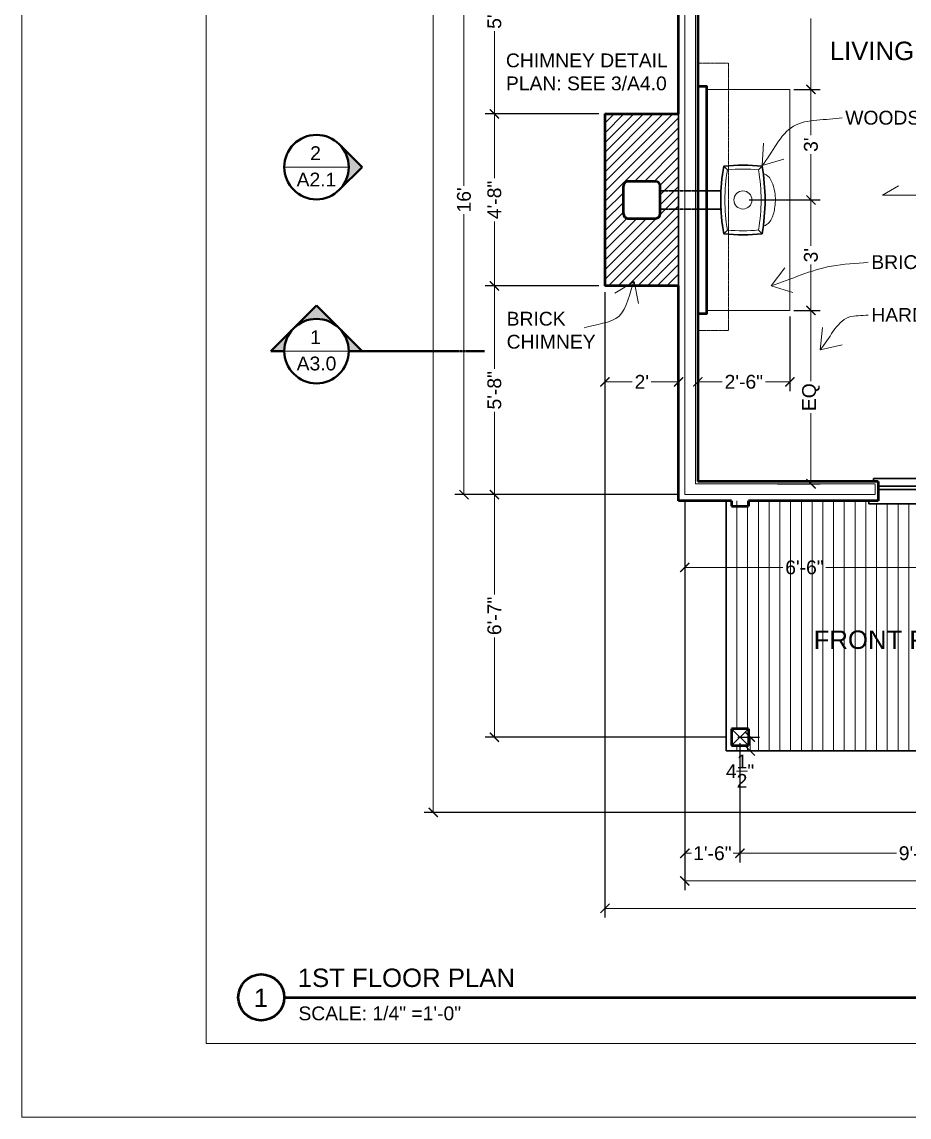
# Model space of a CAD drawing. Header units: inches. Extents: x -4969 to 16721, y 2489 to 24693.
# Drawn here: x 84 to 373.1, y 6902.5 to 7259.3 of the extents above; entities that cross this region are included whole.
import ezdxf

# ---------------------------------------------------------------- set-up
doc = ezdxf.new("R2010")
doc.units = ezdxf.units.IN
doc.header["$MEASUREMENT"] = 0
doc.linetypes.add('CENTER', pattern=[2, 1.25, -0.25, 0.25, -0.25])
doc.linetypes.add('DASHED2', pattern=[0.375, 0.25, -0.125])
doc.layers.get('0').update_dxf_attribs({"lineweight": 5})
doc.layers.add('0-NPLT', color=1, linetype='Continuous', plot=False)
for name, color, linetype, lineweight in [('1', 1, 'Continuous', 9), ('2', 6, 'Continuous', 20), ('3', 3, 'Continuous', 30), ('5', 4, 'Continuous', 50), ('A-DIMSx', 7, 'Continuous', 9), ('A-LINK', 7, 'Continuous', 40), ('A-TEXTx', 7, 'Continuous', 20), ('TB-11x17', 7, 'Continuous', 100)]:
    doc.layers.add(name, color=color, linetype=linetype, lineweight=lineweight)
doc.styles.get("Standard").update_dxf_attribs({"font": 'Arial.ttf'})
doc.dimstyles.get("Standard").update_dxf_attribs({"dimtxt": 3, "dimasz": 2, "dimexe": 0.03125, "dimexo": 0.0625, "dimgap": 0.03125, "dimtad": 0, "dimtoh": 1, "dimdec": 4, "dimlfac": 0.99985, "dimzin": 0, "dimdsep": 46, "dimlunit": 4, "dimtxsty": 'Standard', "dimblk": 'ARCHTICK', "dimblk1": 'ARCHTICK', "dimblk2": 'ARCHTICK', "dimcen": 0.09, "dimclrt": 256, "dimadec": 0, "dimazin": 0, "dimtfac": 1, "dimtdec": 4, "dimtofl": 0, "dimtmove": 0, "dimatfit": 3, "dimfxl": 1, "dimtolj": 1, "dimtzin": 0, "dimarcsym": 0})

# ---------------------------------------------------------------- blocks, each defined once
blk = doc.blocks.new('window plan 30')
at = {"layer": '1'}
for p, q in [((181.69, 1684.26), (181.69, 1680.76)), ((213.69, 1684.26), (213.69, 1680.76))]:
    blk.add_line(p, q, dxfattribs=at)
at = {"layer": '3'}
for p, q in [((181.19, 1685.01), (181.19, 1686.01)), ((181.19, 1686.01), (214.19, 1686.01)), ((214.19, 1686.01), (214.19, 1685.01)), ((212.69, 1683.48), (182.69, 1683.48)), ((212.69, 1682.48), (182.69, 1682.48)), ((179.69, 1677.76), (179.69, 1678.76)), ((215.69, 1677.76), (179.69, 1677.76)), ((215.69, 1678.76), (215.69, 1677.76))]:
    blk.add_line(p, q, dxfattribs=at)
at = {"layer": '5'}
for p, q in [((182.69, 1685.01), (182.69, 1678.76)), ((212.69, 1685.01), (212.69, 1678.76))]:
    blk.add_line(p, q, dxfattribs=at)
blk = doc.blocks.new('Woodstove Jotul F3 Plan')
at = {"layer": '1'}
for p, q in [((9529.12, 380.67), (9527.91, 381.81)), ((9548.71, 380.67), (9549.91, 381.81)), ((9527.91, 369.37), (9529.12, 370.51)), ((9548.71, 370.51), (9549.91, 369.37))]:
    blk.add_line(p, q, dxfattribs=at)
blk.add_circle((9538.93, 375.6), 2.95, dxfattribs=at)
blk.add_open_spline([(9530.36, 368.94), (9530.54, 368.5), (9530.94, 367.48), (9532.93, 365.95), (9535.66, 365.28), (9538.76, 364.94), (9541.78, 365.12), (9544.73, 365.95), (9546.98, 367.4), (9547.4, 368.61), (9547.52, 368.94)], degree=3, knots=[0, 0, 0, 0, 1.420534, 3.233125, 7.214587, 9.701964, 12.596585, 16.203253, 18.971369, 20.008624, 20.008624, 20.008624, 20.008624], dxfattribs=at)
at = {"layer": '2'}
for centre, radius, start, end in [((9577.95, 375.65), 49.08, 174.1354, 186.0181), ((9538.99, 323.22), 58.26, 80.396, 99.7565), ((9498.11, 375.59), 50.86, 354.2677, 5.7323), ((9538.91, 428.85), 59.16, 260.4828, 279.5306)]:
    blk.add_arc(centre, radius, start, end, dxfattribs=at)
at = {"layer": '3'}
for centre, radius, start, end in [((9579.29, 375.59), 51.75, 173.0983, 186.9017), ((9538.91, 321.81), 61, 79.6111, 100.3889), ((9498.15, 375.59), 52.13, 353.149, 6.851), ((9538.91, 429.37), 61, 259.6111, 280.3889)]:
    blk.add_arc(centre, radius, start, end, dxfattribs=at)
blk = doc.blocks.new('_ArchTick')
at = {"color": 0, "linetype": 'ByBlock', "lineweight": 0, "const_width": 0.15}
blk.add_lwpolyline([(-0.5, -0.5), (0.5, 0.5)], dxfattribs=at)
blk = doc.blocks.new('*D26')
at = {"layer": 'A-DIMSx', "color": 0, "lineweight": -2, "ltscale": 0.1, "transparency": 16777216}
for p, q in [((298, 7297.27), (234.97, 7297.27)), ((272, 7229.27), (234.97, 7229.27))]:
    blk.add_line(p, q, dxfattribs=at)
at = {"layer": 'A-DIMSx', "color": 0, "lineweight": 5, "ltscale": 0.1, "transparency": 16777216}
for p, q in [((237.97, 7297.27), (237.97, 7270.26)), ((237.97, 7229.27), (237.97, 7256.29))]:
    blk.add_line(p, q, dxfattribs=at)
at = {"layer": 'Defpoints', "color": 0, "ltscale": 0.1, "transparency": 16777216}
for p in [(300, 7297.27), (237.97, 7229.27), (274, 7229.27)]:
    blk.add_point(p, dxfattribs=at)
at = {"layer": 'A-DIMSx', "color": 0, "lineweight": 5, "ltscale": 0.1, "transparency": 16777216, "xscale": 3, "yscale": 3, "zscale": 3}
for p, rotation in [((237.97, 7297.27), 90), ((237.97, 7229.27), 270)]:
    blk.add_blockref('_ArchTick', p, dxfattribs=dict(at, rotation=rotation))
at = {"layer": 'A-DIMSx', "ltscale": 0.1, "transparency": 16777216, "insert": (237.97, 7263.27), "char_height": 4.5, "attachment_point": 5, "rotation": 90}
blk.add_mtext('\\A1;5\'-8"', dxfattribs=at)
blk = doc.blocks.new('*D27')
at = {"layer": 'A-DIMSx', "color": 0, "lineweight": -2, "ltscale": 0.1, "transparency": 16777216}
for p, q in [((272, 7229.27), (234.97, 7229.27)), ((272, 7173.27), (234.97, 7173.27))]:
    blk.add_line(p, q, dxfattribs=at)
at = {"layer": 'A-DIMSx', "color": 0, "lineweight": 5, "ltscale": 0.1, "transparency": 16777216}
for p, q in [((237.97, 7229.27), (237.97, 7208.35)), ((237.97, 7173.27), (237.97, 7194.2))]:
    blk.add_line(p, q, dxfattribs=at)
at = {"layer": 'Defpoints', "color": 0, "ltscale": 0.1, "transparency": 16777216}
for p in [(274, 7229.27), (237.97, 7173.27), (274, 7173.27)]:
    blk.add_point(p, dxfattribs=at)
at = {"layer": 'A-DIMSx', "color": 0, "lineweight": 5, "ltscale": 0.1, "transparency": 16777216, "xscale": 3, "yscale": 3, "zscale": 3}
for p, rotation in [((237.97, 7229.27), 90), ((237.97, 7173.27), 270)]:
    blk.add_blockref('_ArchTick', p, dxfattribs=dict(at, rotation=rotation))
at = {"layer": 'A-DIMSx', "ltscale": 0.1, "transparency": 16777216, "insert": (237.97, 7201.27), "char_height": 4.5, "attachment_point": 5, "rotation": 90}
blk.add_mtext('\\A1;4\'-8"', dxfattribs=at)
blk = doc.blocks.new('*D28')
at = {"layer": 'A-DIMSx', "color": 0, "lineweight": -2, "ltscale": 0.1, "transparency": 16777216}
for p, q in [((272, 7173.27), (234.97, 7173.27)), ((298, 7105.27), (234.97, 7105.27))]:
    blk.add_line(p, q, dxfattribs=at)
at = {"layer": 'A-DIMSx', "color": 0, "lineweight": 5, "ltscale": 0.1, "transparency": 16777216}
for p, q in [((237.97, 7173.27), (237.97, 7146.26)), ((237.97, 7105.27), (237.97, 7132.29))]:
    blk.add_line(p, q, dxfattribs=at)
at = {"layer": 'Defpoints', "color": 0, "ltscale": 0.1, "transparency": 16777216}
for p in [(274, 7173.27), (237.97, 7105.27), (300, 7105.27)]:
    blk.add_point(p, dxfattribs=at)
at = {"layer": 'A-DIMSx', "color": 0, "lineweight": 5, "ltscale": 0.1, "transparency": 16777216, "xscale": 3, "yscale": 3, "zscale": 3}
for p, rotation in [((237.97, 7173.27), 90), ((237.97, 7105.27), 270)]:
    blk.add_blockref('_ArchTick', p, dxfattribs=dict(at, rotation=rotation))
at = {"layer": 'A-DIMSx', "ltscale": 0.1, "transparency": 16777216, "insert": (237.97, 7139.27), "char_height": 4.5, "attachment_point": 5, "rotation": 90}
blk.add_mtext('\\A1;5\'-8"', dxfattribs=at)
blk = doc.blocks.new('*D29')
at = {"layer": 'A-DIMSx', "color": 0, "lineweight": -2, "ltscale": 0.1, "transparency": 16777216}
for p, q in [((298, 7297.27), (225.06, 7297.27)), ((298, 7105.27), (225.06, 7105.27))]:
    blk.add_line(p, q, dxfattribs=at)
at = {"layer": 'A-DIMSx', "color": 0, "lineweight": 5, "ltscale": 0.1, "transparency": 16777216}
for p, q in [((228.06, 7297.27), (228.06, 7205.88)), ((228.06, 7105.27), (228.06, 7196.67))]:
    blk.add_line(p, q, dxfattribs=at)
at = {"layer": 'Defpoints', "color": 0, "ltscale": 0.1, "transparency": 16777216}
for p in [(228.06, 7297.27), (300, 7297.27), (300, 7105.27)]:
    blk.add_point(p, dxfattribs=at)
at = {"layer": 'A-DIMSx', "color": 0, "lineweight": 5, "ltscale": 0.1, "transparency": 16777216, "xscale": 3, "yscale": 3, "zscale": 3}
for p, rotation in [((228.06, 7297.27), 90), ((228.06, 7105.27), 270)]:
    blk.add_blockref('_ArchTick', p, dxfattribs=dict(at, rotation=rotation))
at = {"layer": 'A-DIMSx', "ltscale": 0.1, "transparency": 16777216, "insert": (228.06, 7201.27), "char_height": 4.5, "attachment_point": 5, "rotation": 90}
blk.add_mtext("\\A1;16'", dxfattribs=at)
blk = doc.blocks.new('*D31')
at = {"layer": 'A-DIMSx', "color": 0, "lineweight": -2, "ltscale": 0.1, "transparency": 16777216}
for p, q in [((300, 7103.27), (300, 6976.44)), ((684, 7103.27), (684, 6976.44))]:
    blk.add_line(p, q, dxfattribs=at)
at = {"layer": 'A-DIMSx', "color": 0, "lineweight": 5, "ltscale": 0.1, "transparency": 16777216}
for p, q in [((300, 6979.44), (487.18, 6979.44)), ((684, 6979.44), (496.81, 6979.44))]:
    blk.add_line(p, q, dxfattribs=at)
at = {"layer": 'Defpoints', "color": 0, "ltscale": 0.1, "transparency": 16777216}
for p in [(300, 7105.27), (684, 7105.27), (684, 6979.44)]:
    blk.add_point(p, dxfattribs=at)
at = {"layer": 'A-DIMSx', "color": 0, "lineweight": 5, "ltscale": 0.1, "transparency": 16777216, "xscale": 3, "yscale": 3, "zscale": 3}
for p, rotation in [((300, 6979.44), 270), ((684, 6979.44), 90)]:
    blk.add_blockref('_ArchTick', p, dxfattribs=dict(at, rotation=rotation))
at = {"layer": 'A-DIMSx', "ltscale": 0.1, "transparency": 16777216, "insert": (492, 6979.44), "char_height": 4.5, "attachment_point": 5}
blk.add_mtext("\\A1;32'", dxfattribs=at)
blk = doc.blocks.new('*D32')
at = {"layer": 'A-DIMSx', "color": 0, "lineweight": -2, "ltscale": 0.1, "transparency": 16777216}
for p, q in [((300, 7103.27), (300, 6985.44)), ((318, 7024.27), (318, 6985.44))]:
    blk.add_line(p, q, dxfattribs=at)
at = {"layer": 'A-DIMSx', "color": 0, "lineweight": 5, "ltscale": 0.1, "transparency": 16777216}
for p, q in [((300, 6988.44), (302.23, 6988.44)), ((318, 6988.44), (315.77, 6988.44))]:
    blk.add_line(p, q, dxfattribs=at)
at = {"layer": 'Defpoints', "color": 0, "ltscale": 0.1, "transparency": 16777216}
for p in [(300, 7105.27), (318, 7026.27), (318, 6988.44)]:
    blk.add_point(p, dxfattribs=at)
at = {"layer": 'A-DIMSx', "color": 0, "lineweight": 5, "ltscale": 0.1, "transparency": 16777216, "xscale": 3, "yscale": 3, "zscale": 3, "rotation": 180}
blk.add_blockref('_ArchTick', (300, 6988.44), dxfattribs=at)
at = {"layer": 'A-DIMSx', "color": 0, "lineweight": 5, "ltscale": 0.1, "transparency": 16777216, "xscale": 3, "yscale": 3, "zscale": 3}
blk.add_blockref('_ArchTick', (318, 6988.44), dxfattribs=at)
at = {"layer": 'A-DIMSx', "ltscale": 0.1, "transparency": 16777216, "insert": (309, 6988.44), "char_height": 4.5, "attachment_point": 5}
blk.add_mtext('\\A1;1\'-6"', dxfattribs=at)
blk = doc.blocks.new('*D33')
at = {"layer": 'A-DIMSx', "color": 0, "lineweight": -2, "ltscale": 0.1, "transparency": 16777216}
for p, q in [((318, 7024.27), (318, 6985.44)), ((434, 7024.27), (434, 6985.44))]:
    blk.add_line(p, q, dxfattribs=at)
at = {"layer": 'A-DIMSx', "color": 0, "lineweight": 5, "ltscale": 0.1, "transparency": 16777216}
for p, q in [((318, 6988.44), (369.02, 6988.44)), ((434, 6988.44), (382.98, 6988.44))]:
    blk.add_line(p, q, dxfattribs=at)
at = {"layer": 'Defpoints', "color": 0, "ltscale": 0.1, "transparency": 16777216}
for p in [(318, 7026.27), (434, 7026.27), (434, 6988.44)]:
    blk.add_point(p, dxfattribs=at)
at = {"layer": 'A-DIMSx', "color": 0, "lineweight": 5, "ltscale": 0.1, "transparency": 16777216, "xscale": 3, "yscale": 3, "zscale": 3, "rotation": 180}
blk.add_blockref('_ArchTick', (318, 6988.44), dxfattribs=at)
at = {"layer": 'A-DIMSx', "color": 0, "lineweight": 5, "ltscale": 0.1, "transparency": 16777216, "xscale": 3, "yscale": 3, "zscale": 3}
blk.add_blockref('_ArchTick', (434, 6988.44), dxfattribs=at)
at = {"layer": 'A-DIMSx', "ltscale": 0.1, "transparency": 16777216, "insert": (376, 6988.44), "char_height": 4.5, "attachment_point": 5}
blk.add_mtext('\\A1;9\'-8"', dxfattribs=at)
blk = doc.blocks.new('Elevation Callout - 1')
at = {"layer": 'A-LINK', "ltscale": 0.1}
blk.add_hatch(color=152, dxfattribs=at).paths.add_polyline_path([(2031.59, 7377.65), (2039.01, 7370.23), (2046.43, 7377.65, -0.198912), (2039.01, 7374.58, -0.198912)])
at = {"layer": 'A-LINK', "color": 152, "ltscale": 0.1}
for q in [(2031.59, 7377.65), (2046.43, 7377.65)]:
    blk.add_line((2039.01, 7370.23), q, dxfattribs=at)
blk.add_circle((2039.01, 7385.08), 10.5, dxfattribs=at)
blk = doc.blocks.new('Section Callout')
at = {"layer": 'A-LINK', "ltscale": 0.1}
h = blk.add_hatch(color=152, dxfattribs=at)
h.paths.add_polyline_path([(1891.06, 7392.5), (1883.64, 7385.08), (1891.06, 7377.65, -0.198912), (1887.98, 7385.08, -0.198912)])
h.paths.add_polyline_path([(1898.48, 7399.92), (1891.06, 7392.5, -0.198912), (1898.48, 7395.58)])
h.paths.add_polyline_path([(1891.06, 7377.65), (1898.48, 7370.23), (1898.48, 7374.58, -0.198912)])
at = {"layer": 'A-LINK', "color": 152, "ltscale": 0.1}
for p, q in [((1883.64, 7385.08), (1898.48, 7399.92)), ((1898.48, 7399.92), (1898.48, 7395.58)), ((1883.64, 7385.08), (1898.48, 7370.23)), ((1898.48, 7374.58), (1898.48, 7370.23)), ((1898.48, 7370.23), (1898.48, 7355.49))]:
    blk.add_line(p, q, dxfattribs=at)
blk.add_circle((1898.48, 7385.08), 10.5, dxfattribs=at)
blk = doc.blocks.new('*D103')
at = {"layer": 'A-DIMSx', "color": 0, "lineweight": -2, "ltscale": 0.1, "transparency": 16777216}
for p, q in [((300, 7103.21), (300, 7078.55)), ((378, 7089.28), (378, 7078.55))]:
    blk.add_line(p, q, dxfattribs=at)
at = {"layer": 'A-DIMSx', "color": 0, "lineweight": 5, "ltscale": 0.1, "transparency": 16777216}
for p, q in [((300, 7081.55), (332, 7081.55)), ((378, 7081.55), (345.99, 7081.55))]:
    blk.add_line(p, q, dxfattribs=at)
at = {"layer": 'Defpoints', "color": 0, "ltscale": 0.1, "transparency": 16777216}
for p in [(300, 7105.21), (378, 7091.28), (300, 7081.55)]:
    blk.add_point(p, dxfattribs=at)
at = {"layer": 'A-DIMSx', "color": 0, "lineweight": 5, "ltscale": 0.1, "transparency": 16777216, "xscale": 3, "yscale": 3, "zscale": 3, "rotation": 180}
blk.add_blockref('_ArchTick', (300, 7081.55), dxfattribs=at)
at = {"layer": 'A-DIMSx', "color": 0, "lineweight": 5, "ltscale": 0.1, "transparency": 16777216, "xscale": 3, "yscale": 3, "zscale": 3}
blk.add_blockref('_ArchTick', (378, 7081.55), dxfattribs=at)
at = {"layer": 'A-DIMSx', "ltscale": 0.1, "transparency": 16777216, "insert": (339, 7081.55), "char_height": 4.5, "attachment_point": 5}
blk.add_mtext('\\A1;6\'-6"', dxfattribs=at)
blk = doc.blocks.new('*D129')
at = {"layer": 'A-DIMSx', "color": 0, "lineweight": -2, "ltscale": 0.1, "transparency": 16777216}
for p, q in [((336.25, 7165.27), (344.12, 7165.27)), ((330.25, 7108.77), (344.12, 7108.77))]:
    blk.add_line(p, q, dxfattribs=at)
at = {"layer": 'A-DIMSx', "color": 0, "lineweight": 5, "ltscale": 0.1, "transparency": 16777216}
for p, q in [((341.12, 7165.27), (341.12, 7142.2)), ((341.12, 7108.77), (341.12, 7131.85))]:
    blk.add_line(p, q, dxfattribs=at)
at = {"layer": 'Defpoints', "color": 0, "ltscale": 0.1, "transparency": 16777216}
for p in [(334.25, 7165.27), (328.25, 7108.77), (341.12, 7108.77)]:
    blk.add_point(p, dxfattribs=at)
at = {"layer": 'A-DIMSx', "color": 0, "lineweight": 5, "ltscale": 0.1, "transparency": 16777216, "xscale": 3, "yscale": 3, "zscale": 3}
for p, rotation in [((341.12, 7165.27), 90), ((341.12, 7108.77), 270)]:
    blk.add_blockref('_ArchTick', p, dxfattribs=dict(at, rotation=rotation))
at = {"layer": 'A-DIMSx', "ltscale": 0.1, "transparency": 16777216, "insert": (341.12, 7137.02), "char_height": 4.5, "attachment_point": 5, "rotation": 90}
blk.add_mtext('\\A1;EQ', dxfattribs=at)
blk = doc.blocks.new('*D130')
at = {"layer": 'A-DIMSx', "color": 0, "lineweight": -2, "ltscale": 0.1, "transparency": 16777216}
for p, q in [((339.1, 7293.77), (344.12, 7293.77)), ((336.25, 7237.27), (344.12, 7237.27))]:
    blk.add_line(p, q, dxfattribs=at)
at = {"layer": 'A-DIMSx', "color": 0, "lineweight": 5, "ltscale": 0.1, "transparency": 16777216}
for p, q in [((341.12, 7293.77), (341.12, 7270.7)), ((341.12, 7237.27), (341.12, 7260.35))]:
    blk.add_line(p, q, dxfattribs=at)
at = {"layer": 'Defpoints', "color": 0, "ltscale": 0.1, "transparency": 16777216}
for p in [(337.1, 7293.77), (341.12, 7293.77), (334.25, 7237.27)]:
    blk.add_point(p, dxfattribs=at)
at = {"layer": 'A-DIMSx', "color": 0, "lineweight": 5, "ltscale": 0.1, "transparency": 16777216, "xscale": 3, "yscale": 3, "zscale": 3}
for p, rotation in [((341.12, 7293.77), 90), ((341.12, 7237.27), 270)]:
    blk.add_blockref('_ArchTick', p, dxfattribs=dict(at, rotation=rotation))
at = {"layer": 'A-DIMSx', "ltscale": 0.1, "transparency": 16777216, "insert": (341.12, 7265.52), "char_height": 4.5, "attachment_point": 5, "rotation": 90}
blk.add_mtext('\\A1;EQ', dxfattribs=at)
blk = doc.blocks.new('*D136')
at = {"layer": 'A-DIMSx', "color": 0, "lineweight": -2, "ltscale": 0.1, "transparency": 16777216}
for p, q in [((274, 7171.27), (274, 7139.01)), ((298, 7166.79), (298, 7139.01))]:
    blk.add_line(p, q, dxfattribs=at)
at = {"layer": 'A-DIMSx', "color": 0, "lineweight": 5, "ltscale": 0.1, "transparency": 16777216}
for p, q in [((274, 7142.01), (282.89, 7142.01)), ((298, 7142.01), (289.11, 7142.01))]:
    blk.add_line(p, q, dxfattribs=at)
at = {"layer": 'Defpoints', "color": 0, "ltscale": 0.1, "transparency": 16777216}
for p in [(274, 7173.27), (298, 7168.79), (298, 7142.01)]:
    blk.add_point(p, dxfattribs=at)
at = {"layer": 'A-DIMSx', "color": 0, "lineweight": 5, "ltscale": 0.1, "transparency": 16777216, "xscale": 3, "yscale": 3, "zscale": 3, "rotation": 180}
blk.add_blockref('_ArchTick', (274, 7142.01), dxfattribs=at)
at = {"layer": 'A-DIMSx', "color": 0, "lineweight": 5, "ltscale": 0.1, "transparency": 16777216, "xscale": 3, "yscale": 3, "zscale": 3}
blk.add_blockref('_ArchTick', (298, 7142.01), dxfattribs=at)
at = {"layer": 'A-DIMSx', "ltscale": 0.1, "transparency": 16777216, "insert": (286, 7142.01), "char_height": 4.5, "attachment_point": 5}
blk.add_mtext("\\A1;2'", dxfattribs=at)
blk = doc.blocks.new('*D254')
at = {"layer": 'A-DIMSx', "color": 0, "lineweight": -2, "ltscale": 0.1, "transparency": 16777216}
for p, q in [((304.25, 7166.77), (304.25, 7139.01)), ((334.25, 7163.27), (334.25, 7139.01))]:
    blk.add_line(p, q, dxfattribs=at)
at = {"layer": 'A-DIMSx', "color": 0, "lineweight": 5, "ltscale": 0.1, "transparency": 16777216}
for p, q in [((304.25, 7142.01), (312.23, 7142.01)), ((334.25, 7142.01), (326.27, 7142.01))]:
    blk.add_line(p, q, dxfattribs=at)
at = {"layer": 'Defpoints', "color": 0, "ltscale": 0.1, "transparency": 16777216}
for p in [(304.25, 7168.77), (334.25, 7165.27), (304.25, 7142.01)]:
    blk.add_point(p, dxfattribs=at)
at = {"layer": 'A-DIMSx', "color": 0, "lineweight": 5, "ltscale": 0.1, "transparency": 16777216, "xscale": 3, "yscale": 3, "zscale": 3, "rotation": 180}
blk.add_blockref('_ArchTick', (304.25, 7142.01), dxfattribs=at)
at = {"layer": 'A-DIMSx', "color": 0, "lineweight": 5, "ltscale": 0.1, "transparency": 16777216, "xscale": 3, "yscale": 3, "zscale": 3}
blk.add_blockref('_ArchTick', (334.25, 7142.01), dxfattribs=at)
at = {"layer": 'A-DIMSx', "ltscale": 0.1, "transparency": 16777216, "insert": (319.25, 7142.01), "char_height": 4.5, "attachment_point": 5}
blk.add_mtext('\\A1;2\'-6"', dxfattribs=at)
blk = doc.blocks.new('*D337')
at = {"layer": 'A-DIMSx', "color": 0, "lineweight": -2, "ltscale": 0.1, "transparency": 16777216}
for p, q in [((320.95, 7201.27), (344.12, 7201.27)), ((335.52, 7165.27), (344.12, 7165.27))]:
    blk.add_line(p, q, dxfattribs=at)
at = {"layer": 'A-DIMSx', "color": 0, "lineweight": 5, "ltscale": 0.1, "transparency": 16777216}
for p, q in [((341.12, 7201.27), (341.12, 7186.34)), ((341.12, 7165.27), (341.12, 7180.21))]:
    blk.add_line(p, q, dxfattribs=at)
at = {"layer": 'Defpoints', "color": 0, "ltscale": 0.1, "transparency": 16777216}
for p in [(318.95, 7201.27), (341.12, 7201.27), (333.52, 7165.27)]:
    blk.add_point(p, dxfattribs=at)
at = {"layer": 'A-DIMSx', "color": 0, "lineweight": 5, "ltscale": 0.1, "transparency": 16777216, "xscale": 3, "yscale": 3, "zscale": 3}
for p, rotation in [((341.12, 7201.27), 90), ((341.12, 7165.27), 270)]:
    blk.add_blockref('_ArchTick', p, dxfattribs=dict(at, rotation=rotation))
at = {"layer": 'A-DIMSx', "ltscale": 0.1, "transparency": 16777216, "insert": (341.12, 7183.27), "char_height": 4.5, "attachment_point": 5, "rotation": 90}
blk.add_mtext("\\A1;3'", dxfattribs=at)
blk = doc.blocks.new('*D338')
at = {"layer": 'A-DIMSx', "color": 0, "lineweight": -2, "ltscale": 0.1, "transparency": 16777216}
for p, q in [((335.52, 7237.27), (344.12, 7237.27)), ((320.95, 7201.27), (344.12, 7201.27))]:
    blk.add_line(p, q, dxfattribs=at)
at = {"layer": 'A-DIMSx', "color": 0, "lineweight": 5, "ltscale": 0.1, "transparency": 16777216}
for p, q in [((341.12, 7237.27), (341.12, 7222.34)), ((341.12, 7201.27), (341.12, 7216.21))]:
    blk.add_line(p, q, dxfattribs=at)
at = {"layer": 'Defpoints', "color": 0, "ltscale": 0.1, "transparency": 16777216}
for p in [(333.52, 7237.27), (341.12, 7237.27), (318.95, 7201.27)]:
    blk.add_point(p, dxfattribs=at)
at = {"layer": 'A-DIMSx', "color": 0, "lineweight": 5, "ltscale": 0.1, "transparency": 16777216, "xscale": 3, "yscale": 3, "zscale": 3}
for p, rotation in [((341.12, 7237.27), 90), ((341.12, 7201.27), 270)]:
    blk.add_blockref('_ArchTick', p, dxfattribs=dict(at, rotation=rotation))
at = {"layer": 'A-DIMSx', "ltscale": 0.1, "transparency": 16777216, "insert": (341.12, 7219.27), "char_height": 4.5, "attachment_point": 5, "rotation": 90}
blk.add_mtext("\\A1;3'", dxfattribs=at)
blk = doc.blocks.new('BORDER 11X17')
at = {"layer": '0-NPLT', "lineweight": 9, "ltscale": 0.1}
blk.add_lwpolyline([(29864.74, -10461.77), (29048.74, -10461.77), (29048.74, -10989.77), (29864.74, -10989.77), (29864.74, -10461.77)], dxfattribs=at)
blk.add_lwpolyline([(29792.74, -10473.77), (29078.74, -10473.77), (29078.74, -10977.77), (29792.74, -10977.77)], close=True, dxfattribs=at)
blk = doc.blocks.new('*D488')
at = {"layer": 'A-DIMSx', "color": 0, "lineweight": -2, "ltscale": 0.1, "transparency": 16777216}
for p, q in [((298, 7105.27), (234.97, 7105.27)), ((313.25, 7026.27), (234.97, 7026.27))]:
    blk.add_line(p, q, dxfattribs=at)
at = {"layer": 'A-DIMSx', "color": 0, "lineweight": 5, "ltscale": 0.1, "transparency": 16777216}
for p, q in [((237.97, 7105.27), (237.97, 7072.77)), ((237.97, 7026.27), (237.97, 7058.78))]:
    blk.add_line(p, q, dxfattribs=at)
at = {"layer": 'Defpoints', "color": 0, "ltscale": 0.1, "transparency": 16777216}
for p in [(237.97, 7105.27), (300, 7105.27), (315.25, 7026.27)]:
    blk.add_point(p, dxfattribs=at)
at = {"layer": 'A-DIMSx', "color": 0, "lineweight": 5, "ltscale": 0.1, "transparency": 16777216, "xscale": 3, "yscale": 3, "zscale": 3}
for p, rotation in [((237.97, 7105.27), 90), ((237.97, 7026.27), 270)]:
    blk.add_blockref('_ArchTick', p, dxfattribs=dict(at, rotation=rotation))
at = {"layer": 'A-DIMSx', "ltscale": 0.1, "transparency": 16777216, "insert": (237.97, 7065.77), "char_height": 4.5, "attachment_point": 5, "rotation": 90}
blk.add_mtext('\\A1;6\'-7"', dxfattribs=at)
blk = doc.blocks.new('*D489')
at = {"layer": 'A-DIMSx', "color": 0, "lineweight": -2, "ltscale": 0.1, "transparency": 16777216}
for p, q in [((274, 7171.27), (274, 6967.5)), ((767.5, 7019.77), (767.5, 6967.5))]:
    blk.add_line(p, q, dxfattribs=at)
at = {"layer": 'A-DIMSx', "color": 0, "lineweight": 5, "ltscale": 0.1, "transparency": 16777216}
for p, q in [((274, 6970.5), (510.29, 6970.5)), ((767.5, 6970.5), (531.21, 6970.5))]:
    blk.add_line(p, q, dxfattribs=at)
at = {"layer": 'Defpoints', "color": 0, "ltscale": 0.1, "transparency": 16777216}
for p in [(274, 7173.27), (767.5, 7021.77), (274, 6970.5)]:
    blk.add_point(p, dxfattribs=at)
at = {"layer": 'A-DIMSx', "color": 0, "lineweight": 5, "ltscale": 0.1, "transparency": 16777216, "xscale": 3, "yscale": 3, "zscale": 3, "rotation": 180}
blk.add_blockref('_ArchTick', (274, 6970.5), dxfattribs=at)
at = {"layer": 'A-DIMSx', "color": 0, "lineweight": 5, "ltscale": 0.1, "transparency": 16777216, "xscale": 3, "yscale": 3, "zscale": 3}
blk.add_blockref('_ArchTick', (767.5, 6970.5), dxfattribs=at)
at = {"layer": 'A-DIMSx', "ltscale": 0.1, "transparency": 16777216, "insert": (520.75, 6970.5), "char_height": 4.5, "attachment_point": 5}
blk.add_mtext('\\A1;41\'-1{\\H1x;\\S1/2;}"', dxfattribs=at)
blk = doc.blocks.new('*D504')
at = {"layer": 'A-DIMSx', "color": 0, "lineweight": -2, "ltscale": 0.1, "transparency": 16777216}
for p, q in [((361.47, 7873.27), (215.06, 7873.27)), ((454, 7001.77), (215.06, 7001.77))]:
    blk.add_line(p, q, dxfattribs=at)
at = {"layer": 'A-DIMSx', "color": 0, "lineweight": 5, "ltscale": 0.1, "transparency": 16777216}
for p, q in [((218.06, 7873.27), (218.06, 7447.88)), ((218.06, 7001.77), (218.06, 7427.17))]:
    blk.add_line(p, q, dxfattribs=at)
at = {"layer": 'Defpoints', "color": 0, "ltscale": 0.1, "transparency": 16777216}
for p in [(218.06, 7873.27), (363.47, 7873.27), (456, 7001.77)]:
    blk.add_point(p, dxfattribs=at)
at = {"layer": 'A-DIMSx', "color": 0, "lineweight": 5, "ltscale": 0.1, "transparency": 16777216, "xscale": 3, "yscale": 3, "zscale": 3}
for p, rotation in [((218.06, 7873.27), 90), ((218.06, 7001.77), 270)]:
    blk.add_blockref('_ArchTick', p, dxfattribs=dict(at, rotation=rotation))
at = {"layer": 'A-DIMSx', "ltscale": 0.1, "transparency": 16777216, "insert": (218.06, 7437.52), "char_height": 4.5, "attachment_point": 5, "rotation": 90}
blk.add_mtext('\\A1;72\'-7{\\H1x;\\S1/2;}"', dxfattribs=at)
blk = doc.blocks.new('*D505')
at = {"layer": 'A-DIMSx', "color": 0, "lineweight": -2, "ltscale": 0.1, "transparency": 16777216}
for p, q in [((317.25, 7026.27), (324.36, 7026.27)), ((315.5, 7021.77), (324.36, 7021.77))]:
    blk.add_line(p, q, dxfattribs=at)
at = {"layer": 'A-DIMSx', "color": 0, "lineweight": 5, "ltscale": 0.1, "transparency": 16777216}
blk.add_line((321.36, 7026.27), (321.36, 7021.77), dxfattribs=at)
at = {"layer": 'Defpoints', "color": 0, "ltscale": 0.1, "transparency": 16777216}
for p in [(315.25, 7026.27), (313.5, 7021.77), (321.36, 7021.77)]:
    blk.add_point(p, dxfattribs=at)
at = {"layer": 'A-DIMSx', "color": 0, "lineweight": 5, "ltscale": 0.1, "transparency": 16777216, "xscale": 3, "yscale": 3, "zscale": 3}
for p, rotation in [((321.36, 7026.27), 90), ((321.36, 7021.77), 270)]:
    blk.add_blockref('_ArchTick', p, dxfattribs=dict(at, rotation=rotation))
at = {"layer": 'A-DIMSx', "ltscale": 0.1, "transparency": 16777216, "insert": (318.03, 7015.17), "char_height": 4.5, "attachment_point": 5}
blk.add_mtext('\\A1;4{\\H1x;\\S1/2;}"', dxfattribs=at)

msp = doc.modelspace()

# ---------------------------------------------------------------- hatches: boundary and pattern name
at = {"layer": '1', "ltscale": 0.25}
h = msp.add_hatch(dxfattribs=at)
h.set_pattern_fill('ANSI31', color=256, scale=18, style=0)
h.set_pattern_definition([(45, (-1524.0035, 528), (-1.59099026, 1.59099026), [])])
h.paths.add_polyline_path([(297.9965993, 7204.2747155), (297.9965993, 7229.2747155), (273.9965993, 7229.2747155), (273.9965993, 7173.2747155), (297.9965993, 7173.2747155), (297.9965993, 7198.2747155), (291.9965993, 7198.2747155), (291.9965993, 7196.7747155, -0.4142135624), (290.4965993, 7195.2747155), (281.4965993, 7195.2747155, -0.4142135624), (279.9965993, 7196.7747155), (279.9965993, 7205.7747155, -0.4142135624), (281.4965993, 7207.2747155), (290.4965993, 7207.2747155, -0.4142135624), (291.9965993, 7205.7747155), (291.9965993, 7204.2747155)])
h.paths.add_polyline_path([(297.9965993, 7198.2747155), (297.9965993, 7204.2747155), (291.9965993, 7204.2747155), (291.9965993, 7198.2747155)], flags=16)

# ---------------------------------------------------------------- linework, layer by layer
at = {"layer": '1'}
for p, q in [((299.9965993, 7105.2747155), (299.9965993, 7297.2747155)), ((303.4965993, 7108.7747155), (303.4965993, 7293.7747155)), ((361.9965993, 7108.7747155), (303.4965993, 7108.7747155)), ((361.9965993, 7105.2747155), (299.9965993, 7105.2747155)), ((316.9965993, 7103.2747155), (316.9965993, 7029.0247155)), ((320.4965993, 7103.2747155), (320.4965993, 7029.0247155)), ((323.9965993, 7103.2747155), (323.9965993, 7021.7747164)), ((327.4965993, 7102.7747164), (327.4965993, 7021.7747164)), ((330.9965993, 7102.7747164), (330.9965993, 7021.7747164)), ((334.4965993, 7102.7747164), (334.4965993, 7021.7747164)), ((337.9965993, 7102.7747164), (337.9965993, 7021.7747164)), ((341.4965993, 7102.7747164), (341.4965993, 7021.7747164)), ((344.9965993, 7102.7747164), (344.9965993, 7021.7747164)), ((348.4965993, 7102.7747164), (348.4965993, 7021.7747164)), ((351.9965993, 7102.7747164), (351.9965993, 7021.7747164)), ((355.4965993, 7102.7747164), (355.4965993, 7021.7747164)), ((358.9965993, 7102.7747164), (358.9965993, 7021.7747164)), ((362.4965993, 7102.2747155), (362.4965993, 7021.7747164)), ((365.9965993, 7102.2747155), (365.9965993, 7021.7747164)), ((369.4965993, 7102.2747155), (369.4965993, 7021.7747164)), ((372.9965993, 7102.2747155), (372.9965993, 7021.7747164)), ((316.9965993, 7023.5247155), (316.9965993, 7021.7747164)), ((320.4965993, 7023.5247155), (320.4965993, 7021.7747164))]:
    msp.add_line(p, q, dxfattribs=at)
at = {"layer": '1', "linetype": 'DASHED2', "ltscale": 0.2, "flags": 128}
msp.add_lwpolyline([(304.2465993, 7245.7744462), (314.24633, 7245.7744462), (314.24633, 7158.7749848), (304.2465993, 7158.7749848)], dxfattribs=at)
at = {"layer": '2'}
for p, q in [((307.2465993, 7237.2747155), (334.2465993, 7237.2747155)), ((307.2465993, 7165.2747155), (334.2465993, 7165.2747155))]:
    msp.add_line(p, q, dxfattribs=at)
at = {"layer": '2', "ltscale": 0.1}
msp.add_line((334.2465993, 7165.2747155), (334.2465993, 7237.2747155), dxfattribs=at)
at = {"layer": '2', "color": 152, "ltscale": 0.1}
for p, q in [((169.4965992, 7211.9696035), (190.4965993, 7211.9696035)), ((169.5072252, 7152.0247155), (190.5072252, 7152.0247155))]:
    msp.add_line(p, q, dxfattribs=at)
at = {"layer": '2', "ltscale": 0.25}
for p, q in [((315.2465993, 7029.0247155), (320.7465993, 7023.5247155)), ((320.7465993, 7029.0247155), (315.2465993, 7023.5247155))]:
    msp.add_line(p, q, dxfattribs=at)
msp.add_lwpolyline([(369.621679, 7205.8647889), (364.4255266, 7202.8647889), (418.4255266, 7202.8647889), (413.2293741, 7199.8647889)], dxfattribs=at)
at = {"layer": '3'}
for p, q in [((297.9965993, 7173.2747155), (297.9965993, 7229.2747155)), ((313.4965993, 7103.2747155), (313.4965993, 7021.7747164)), ((767.4965993, 7021.7747164), (313.4965993, 7021.7747164))]:
    msp.add_line(p, q, dxfattribs=at)
at = {"layer": '3', "linetype": 'DASHED2', "ltscale": 0.25}
for p, q in [((307.2465993, 7204.2747155), (291.9965993, 7204.2747155)), ((307.2465993, 7198.2747155), (291.9965993, 7198.2747155))]:
    msp.add_line(p, q, dxfattribs=at)
at = {"layer": '3', "ltscale": 0.25}
for p, q in [((307.2465993, 7204.2747155), (311.8954912, 7204.2747155)), ((307.2465993, 7198.2747155), (312.0349373, 7198.2747155))]:
    msp.add_line(p, q, dxfattribs=at)
at = {"layer": '5'}
for p, q in [((297.9965993, 7229.2747155), (297.9965993, 7299.2747155)), ((304.2465993, 7293.0247155), (304.2465993, 7109.5247155)), ((273.9965993, 7229.2747155), (297.9965993, 7229.2747155)), ((273.9965993, 7229.2747155), (273.9965993, 7173.2747155)), ((290.4965993, 7207.2747155), (281.4965993, 7207.2747155)), ((279.9965993, 7196.7747155), (279.9965993, 7205.7747155)), ((291.9965993, 7196.7747155), (291.9965993, 7205.7747155)), ((281.4965993, 7195.2747155), (290.4965993, 7195.2747155)), ((297.9965993, 7173.2747155), (273.9965993, 7173.2747155)), ((297.9965993, 7103.2747155), (297.9965993, 7173.2747155)), ((362.9965993, 7109.5247155), (304.2465993, 7109.5247155)), ((315.2465993, 7103.2747155), (297.9965993, 7103.2747155)), ((315.2465993, 7103.2747155), (315.2465993, 7101.5247155)), ((362.9965993, 7103.2747155), (320.7465993, 7103.2747155)), ((320.7465993, 7103.2747155), (320.7465993, 7101.5247155)), ((315.2465993, 7101.5247155), (320.7465993, 7101.5247155)), ((315.2465993, 7029.0247155), (315.2465993, 7023.5247155)), ((320.7465993, 7029.0247155), (315.2465993, 7029.0247155)), ((320.7465993, 7029.0247155), (320.7465993, 7023.5247155)), ((315.2465993, 7023.5247155), (320.7465993, 7023.5247155))]:
    msp.add_line(p, q, dxfattribs=at)
at = {"layer": '5', "ltscale": 0.1}
msp.add_line((169.4652443, 6941.5112901), (809.9965993, 6941.5112901), dxfattribs=at)
at = {"layer": '5', "ltscale": 0.25}
msp.add_lwpolyline([(304.3081153, 7164.2747155), (307.2465993, 7164.2747155), (307.2465993, 7238.2747155), (304.2465993, 7238.2747155)], dxfattribs=at)
at = {"layer": '5', "ltscale": 0.1}
msp.add_circle((161.9965993, 6941.5112901), 7.5, dxfattribs=at)
at = {"layer": '5'}
for centre, start, end in [((281.4965993, 7205.7747155), 90, 180), ((290.4965993, 7205.7747155), 0, 90), ((281.4965993, 7196.7747155), 180, 270), ((290.4965993, 7196.7747155), 270, 0)]:
    msp.add_arc(centre, 1.5, start, end, dxfattribs=at)
at = {"layer": 'A-LINK', "color": 152, "linetype": 'CENTER', "ltscale": 0.15}
msp.add_line((192.7351472, 7152.0247155), (234.7170427, 7152.0247155), dxfattribs=at)

# ---------------------------------------------------------------- block references
at = {"ltscale": 0.1, "xscale": 2, "yscale": 2, "zscale": 2}
msp.add_blockref('BORDER 11X17', (-58013.4783869, 28882.0450796), dxfattribs=at)
at = {"color": 152, "ltscale": 0.1, "rotation": 90}
msp.add_blockref('Elevation Callout - 1', (7565.0721829, 5172.9595724), dxfattribs=at)
at = {"color": 152, "ltscale": 0.1, "xscale": -1, "rotation": 89.99999999999984}
msp.add_blockref('Section Callout', (7565.0828089, 9050.5096664), dxfattribs=at)
msp.add_blockref('window plan 30', (180.3075473, 5424.5151403))
at = {"layer": '2', "ltscale": 0.1, "rotation": 90}
msp.add_blockref('Woodstove Jotul F3 Plan', (694.5523313, -2337.6600087), dxfattribs=at)

# ---------------------------------------------------------------- texts
at = {"ltscale": 0.1, "char_height": 6}
for s, insert, width, attachment_point in [('{1ST FLOOR PLAN}', (173.8849665, 6950.8824436), 79.721521148, 1), ('{1}', (161.8899552, 6941.3156121), 11.15057809, 5)]:
    msp.add_mtext(s, dxfattribs=dict(at, insert=insert, width=width, attachment_point=attachment_point))
at = {"layer": 'A-LINK', "color": 152, "ltscale": 0.1, "attachment_point": 5}
for s, insert, char_height, width in [('2', (179.6864562, 7216.5129545), 4.5, 9.771161836), ('{\\H0.75x;A2.1}', (179.9923415, 7207.9096393), 6, 9.85131083), ('{1}', (179.6970821, 7156.5680665), 4.5, 9.771161836), ('{\\H0.75x;A3.0}', (180.0029674, 7147.9647513), 6, 9.85131083)]:
    msp.add_mtext(s, dxfattribs=dict(at, insert=insert, char_height=char_height, width=width))
at = {"layer": 'A-TEXTx', "ltscale": 0.5, "char_height": 6, "width": 104.530359291, "attachment_point": 2}
for s, insert in [('{LIVING ROOM}', (375.1973342, 7252.8336374)), ('{FRONT PORCH}', (372.7404946, 7061.0109051))]:
    msp.add_mtext(s, dxfattribs=dict(at, insert=insert))
at = {"layer": 'A-TEXTx', "color": 152, "ltscale": 0.25, "insert": (241.7266242, 7242.9535332), "char_height": 4.5, "attachment_point": 4}
msp.add_mtext('CHIMNEY DETAIL\\PPLAN: SEE 3/A4.0', dxfattribs=at)
at = {"layer": 'A-TEXTx', "ltscale": 0.25, "char_height": 4.5, "attachment_point": 4}
for s, insert in [('{WOODSTOVE}', (352.2960089, 7228.0271181)), ('BRICK TILE HEARTH', (360.790069, 7180.9847935)), ('{BRICK \\PCHIMNEY}', (241.9639511, 7158.8036524)), ('{HARDWOOD FLOOR}', (360.790069, 7163.7857408))]:
    msp.add_mtext(s, dxfattribs=dict(at, insert=insert))
at = {"layer": 'TB-11x17', "ltscale": 0.5, "insert": (174.1149925, 6938.5331228), "char_height": 4.5, "width": 73.076179956, "attachment_point": 1}
msp.add_mtext('\\A1;SCALE: 1/4" =1\'-0"', dxfattribs=at)

# ---------------------------------------------------------------- dimensions: what is measured, and where the dimension line sits
at = {"layer": 'A-DIMSx', "ltscale": 0.1}
for base, p1, p2, picture, middle in [((218.0635148137, 7873.2747154682), (455.9965992748, 7001.7747163615), (363.4707772694, 7873.2747154682), '*D504', (218.0635148137, 7437.5247159148)), ((228.0635148, 7297.2747155), (299.9965993, 7105.2747155), (299.9965993, 7297.2747155), '*D29', (228.0635148, 7201.2747155)), ((237.9745092, 7229.2747155), (299.9965993, 7297.2747155), (273.9965993, 7229.2747155), '*D26', (237.9745092, 7263.2747155)), ((341.1217434, 7237.2747155), (318.9520722, 7201.2747155), (333.5172558, 7237.2747155), '*D338', (341.1217434, 7219.2747155)), ((237.9691443, 7173.2747155), (273.9965993, 7229.2747155), (273.9965993, 7173.2747155), '*D27', (237.9691443, 7201.2747155)), ((341.1217434, 7201.2747155), (333.5172558, 7165.2747155), (318.9520722, 7201.2747155), '*D337', (341.1217434, 7183.2747155)), ((237.9691443, 7105.2747155), (273.9965993, 7173.2747155), (299.9965993, 7105.2747155), '*D28', (237.9691443, 7139.2747155)), ((237.9691443, 7105.2747155), (315.2465993, 7026.2747155), (299.9965993, 7105.2747155), '*D488', (237.9691443, 7065.7747155))]:
    dim = msp.add_linear_dim(base=base, p1=p1, p2=p2, angle=90, dimstyle='Standard', override={"dimtxt": 4.5, "dimasz": 3, "dimexe": 3, "dimexo": 2, "dimgap": 1, "dimlfac": -47.9928, "dimlwd": 5}, dxfattribs=at)
    dim.commit()
    dim.dimension.update_dxf_attribs({"geometry": picture, "text_midpoint": middle})
for base, p1, p2, picture, middle in [((341.1217434, 7293.7747155), (334.2465993, 7237.2747155), (337.0959293, 7293.7747155), '*D130', (341.1217434, 7265.5247155)), ((341.1217434, 7108.7747155), (334.2465993, 7165.2747155), (328.2465993, 7108.7747155), '*D129', (341.1217434, 7137.0247155))]:
    dim = msp.add_linear_dim(base=base, p1=p1, p2=p2, angle=90, text='EQ', dimstyle='Standard', override={"dimtxt": 4.5, "dimasz": 3, "dimexe": 3, "dimexo": 2, "dimgap": 1, "dimlfac": -47.9928, "dimlwd": 5}, dxfattribs=at)
    dim.commit()
    dim.dimension.update_dxf_attribs({"geometry": picture, "text_midpoint": middle})
for base, p1, p2, picture, middle in [((297.9965993, 7142.0104708), (273.9965993, 7173.2747155), (297.9965993, 7168.7862501), '*D136', (285.9965993, 7142.0104708)), ((273.9965993, 6970.5043937), (767.4965993, 7021.7747164), (273.9965993, 7173.2747155), '*D489', (520.7465993, 6970.5043937)), ((304.2465993, 7142.0104708), (334.2465993, 7165.2747155), (304.2465993, 7168.7747155), '*D254', (319.2465993, 7142.0104708)), ((317.9965993, 6988.4434183), (299.9965993, 7105.2747155), (317.9965993, 7026.2747155), '*D32', (308.9965993, 6988.4434183)), ((299.9965993, 7081.5455455), (377.9965993, 7091.2798691), (299.9965993, 7105.2122155), '*D103', (338.9965993, 7081.5455455)), ((433.9965993, 6988.4434183), (317.9965993, 7026.2747155), (433.9965993, 7026.2747155), '*D33', (375.9965993, 6988.4434183))]:
    dim = msp.add_linear_dim(base=base, p1=p1, p2=p2, dimstyle='Standard', override={"dimtxt": 4.5, "dimasz": 3, "dimexe": 3, "dimexo": 2, "dimgap": 1, "dimlfac": -47.9928, "dimlwd": 5}, dxfattribs=at)
    dim.commit()
    dim.dimension.update_dxf_attribs({"geometry": picture, "text_midpoint": middle})
dim = msp.add_linear_dim(base=(683.9965993, 6979.4382647), p1=(299.9965993, 7105.2747155), p2=(683.9965993, 7105.2747155), text="32'", dimstyle='Standard', override={"dimtxt": 4.5, "dimasz": 3, "dimexe": 3, "dimexo": 2, "dimgap": 1, "dimlfac": -47.9928, "dimlwd": 5}, dxfattribs=at)
dim.commit()
dim.dimension.update_dxf_attribs({"geometry": '*D31', "text_midpoint": (491.9965993, 6979.4382647)})
dim = msp.add_linear_dim(base=(321.3592916, 7021.7747164), p1=(315.2465993, 7026.2747155), p2=(313.4965993, 7021.7747164), angle=90, dimstyle='Standard', override={"dimtxt": 4.5, "dimasz": 3, "dimexe": 3, "dimexo": 2, "dimgap": 1, "dimlfac": -47.9928, "dimtmove": 2, "dimlwd": 5}, dxfattribs=at)
dim.commit()
dim.dimension.update_dxf_attribs({"geometry": '*D505', "text_midpoint": (318.025407, 7015.1677064), "dimtype": 160})

# ---------------------------------------------------------------- leaders
at = {"layer": 'A-TEXTx', "path_type": 1}
msp.add_leader([(325.2332529, 7212.4381741), (335.429512, 7225.2974551), (351.2960089, 7228.0271181)], dimstyle='Standard', override={"dimasz": 6, "dimgap": 1, "dimldrblk": 'Open90', "dimlwd": -1}, dxfattribs=at)
at = {"layer": 'A-TEXTx', "path_type": 1, "annotation_type": 0, "has_hookline": 1}
for points, hookline_direction, text_width in [([(328.191927, 7173.3179081), (347.8172483, 7179.700984), (359.790069, 7180.9847935)], 0, 60.8605048), ([(283.4836555, 7174.6838664), (278.6008156, 7163.4551492), (267.2710424, 7159.6173702)], 1, 28.6268759), ([(438.2332743, 7175.274038), (429.8753545, 7165.5089201), (423.0687916, 7163.5082943)], 1, 60.8850614), ([(344.1351216, 7152.406808), (353.4460973, 7163.0349837), (359.790069, 7163.7857408)], 0, 60.8850614)]:
    msp.add_leader(points, dimstyle='Standard', override={"dimasz": 6, "dimgap": 1, "dimldrblk": 'Open90', "dimlwd": -1}, dxfattribs=dict(at, hookline_direction=hookline_direction, text_width=text_width))

doc.saveas('drawing.dxf')
